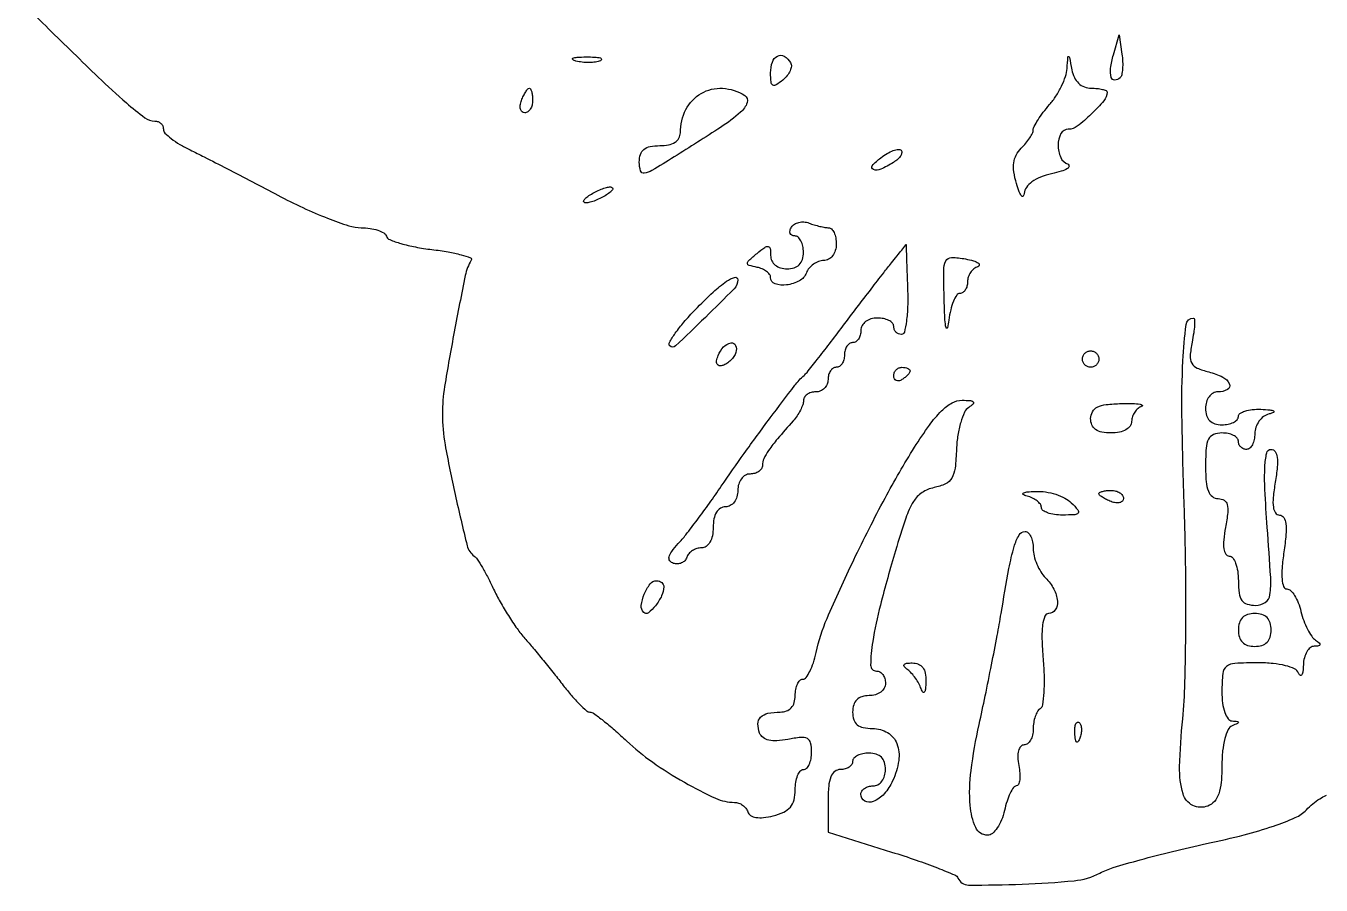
# Model space of a CAD drawing. Extents: x 0 to 371, y 0 to 299.
# Drawn here: x 33.2 to 191.1, y -0.1 to 104.6 of the extents above; entities that cross this region are included whole.
import ezdxf

# ---------------------------------------------------------------- set-up
doc = ezdxf.new("R2010")
doc.units = 0

msp = doc.modelspace()

# ---------------------------------------------------------------- linework, layer by layer
msp.add_lwpolyline([(33.286905, 106.836492, -0.007145), (35.996949, 104.25, 0.002473), (42.062355, 98.351839, 0.012968), (45.495929, 95.213284, 0.018863), (47.750557, 93.401646, 0.161165), (48.964267, 93, -0.094181), (49.359619, 92.924864, -0.09667), (49.695753, 92.710192, -0.099002), (49.920751, 92.389868, -0.104118), (50, 92.01342, 0.197277), (50.195435, 91.537367, 0.03236), (50.954687, 90.861997, 0.031398), (52.005387, 90.143913, 0.023078), (53.25, 89.479094, -0.0062), (54.980184, 88.628651, -0.001623), (57.734126, 87.221081, -0.001648), (60.860165, 85.597446, -0.001687), (63.95128, 83.965674, 0.013739), (67.003143, 82.447514, 0.015556), (70.011391, 81.164917, 0.014887), (72.619917, 80.235892, 0.078252), (74.117947, 80, -0.035121), (75.182297, 79.925145, -0.045359), (76.13539, 79.700896, -0.052494), (76.855623, 79.373515, -0.18133), (77.172742, 78.981774, 0.221614), (77.580597, 78.550874, 0.022598), (78.945443, 78.081092, 0.024852), (80.706944, 77.656334, 0.017261), (82.730852, 77.345471, -0.013119), (84.702643, 77.059305, -0.023861), (86.291835, 76.707144, -0.02359), (87.42237, 76.34131, -0.472076), (87.524957, 76.040381, 0.088298), (86.792628, 74.193131, 0.003825), (85.447498, 67.333886, 0.005968), (84.272619, 60.652369, 0.040489), (84.000818, 57.312053, 0.044376), (84.332728, 53.568772, 0.010851), (85.556588, 47.494855, 0.005442), (87.025574, 41.260811, 0.18047), (87.879302, 40.011306, -0.095751), (88.248604, 39.627064, -0.011289), (88.873359, 38.612794, -0.013177), (89.563897, 37.358166, -0.010443), (90.245374, 35.968419, 0.019553), (91.031693, 34.436115, 0.013173), (92.041918, 32.749142, 0.013282), (93.10725, 31.166514, 0.025541), (94.05665, 29.968419, -0.006002), (95.066478, 28.791584, -0.002945), (96.325224, 27.270411, -0.002922), (97.614612, 25.674442, -0.004244), (98.732068, 24.25, 0.013317), (99.745752, 23.005029, 0.01873), (100.719239, 21.954688, 0.015205), (101.566951, 21.156221, 0.183283), (101.97881, 21, -0.158912), (102.427243, 20.853785, -0.009084), (103.599641, 19.965212, -0.013139), (104.97051, 18.82688, -0.009218), (106.455372, 17.477318, 0.035826), (109.589013, 14.919784, 0.023965), (113.499915, 12.440667, 0.021964), (117.27643, 10.507427, 0.107716), (119.604496, 10, -0.086384), (120.103088, 9.913212, -0.069464), (120.585744, 9.659855, -0.069601), (120.97969, 9.284625, -0.087471), (121.219314, 8.842059, 0.176847), (121.567244, 8.404537, 0.098861), (122.213799, 8.167194, 0.067497), (123.138121, 8.148754, 0.032777), (124.302647, 8.361112, 0.046456), (125.595982, 8.816794, 0.108498), (126.409974, 9.432706, 0.117431), (126.85328, 10.298741, 0.0599), (127, 11.519052, -0.038433), (127.073133, 12.469095, -0.057437), (127.29375, 13.271222, -0.075489), (127.617111, 13.818277, -0.225263), (128, 14, 0.200634), (128.382108, 14.159759, 0.084936), (128.70625, 14.624219, 0.064982), (128.926481, 15.311594, 0.0451), (129, 16.125, 0.054585), (128.878569, 17.234005, 0.219696), (128.47616, 17.762643, 0.149788), (127.691568, 17.913755, 0.022579), (126.090453, 17.668091, -0.03172), (124.767586, 17.48979, -0.073463), (123.770943, 17.565786, -0.106911), (123.077431, 17.888709, -0.1398), (122.659354, 18.445325, -0.093445), (122.456039, 19.562262, -0.194849), (122.787582, 20.366157, -0.149599), (123.67812, 20.850073, -0.050233), (125.166667, 21, 0.086866), (125.939254, 21.135244, 0.121151), (126.520833, 21.522727, 0.114358), (126.878158, 22.155257, 0.071747), (127, 23, -0.044077), (127.067622, 23.765608, -0.06388), (127.27041, 24.4125, -0.083673), (127.568711, 24.850101, -0.204147), (127.920545, 25, 0.239988), (128.321017, 25.203965, 0.041382), (128.777108, 25.954687, 0.037159), (129.20758, 27.00509, 0.025432), (129.543826, 28.25, -0.049025), (130.878056, 32.402047, -0.009623), (134.136393, 39.541762, -0.010832), (137.946877, 47.060998, -0.017625), (141.539565, 53.25, -0.014995), (143.350817, 55.948212, -0.042227), (144.823245, 57.676676, -0.06409), (146.113587, 58.66333, -0.133752), (147.327077, 58.984687, -0.01577), (148.348564, 58.945254, -0.186004), (148.701982, 58.779765, -0.422854), (148.693079, 58.525778, -0.042713), (148.158274, 58.118981, 0.143983), (147.629875, 57.516385, 0.036353), (147.164187, 56.283722, 0.034057), (146.817537, 54.736829, 0.02869), (146.658274, 53.065463, -0.018976), (146.47971, 50.70754, -0.103508), (146.079607, 49.499432, -0.1538), (145.309221, 48.796716, -0.058716), (143.913644, 48.338899, 0.098209), (142.463669, 47.733573, 0.108117), (141.412024, 46.636217, 0.055748), (140.473571, 44.629047, 0.009838), (139.217649, 40.657729, 0.007563), (137.372897, 34.030698, 0.024705), (136.437755, 29.577151, 0.035033), (136.18654, 26.714563, 0.419347), (136.888709, 26, -0.133952), (137.312492, 25.884392, -0.100469), (137.673558, 25.559375, -0.087315), (137.916519, 25.073198, -0.072438), (138, 24.5, -0.130775), (137.846791, 23.924246, -0.10214), (137.416667, 23.4375, -0.08892), (136.769411, 23.111864, -0.072314), (136, 23, 0.072254), (135.126841, 22.873159, 0.124864), (134.5, 22.5, 0.124864), (134.126841, 21.873159, 0.072254), (134, 21, 0.075169), (134.140375, 20.071547, 0.146682), (134.554077, 19.45554, 0.125114), (135.292163, 19.108808, 0.047596), (136.432612, 19, -0.135067), (138.264708, 18.495893, -0.168844), (139.393014, 17.15427, -0.130213), (139.611565, 15.095186, -0.068683), (138.870402, 12.614909, -0.076052), (137.843688, 11.045542, -0.11155), (136.503889, 10.094163, -0.23445), (135.483175, 10.160908, -0.267338), (135, 11, -0.148195), (135.115568, 11.381354, -0.098894), (135.440625, 11.70625, -0.082425), (135.926543, 11.925306, -0.064853), (136.5, 12, 0.130775), (137.075754, 12.153209, 0.10214), (137.5625, 12.583333, 0.08892), (137.888136, 13.230589, 0.072314), (138, 14, 0.072254), (137.873159, 14.873159, 0.124864), (137.5, 15.5, 0.124864), (136.873159, 15.873159, 0.072254), (136, 16, 0.048028), (135.234582, 15.926307, 0.068025), (134.5875, 15.70625, 0.088204), (134.151477, 15.381882, 0.191087), (134, 15, -0.148195), (133.884432, 14.618646, -0.098894), (133.559375, 14.29375, -0.082425), (133.073457, 14.074694, -0.064853), (132.5, 14, 0.172266), (131.820135, 13.758601, 0.129367), (131.348066, 13.112676, 0.071697), (131.078293, 11.963983, 0.021884), (131, 10.176059), (131, 6.352118), (138.75, 3.946779, -0.00733), (141.744044, 2.969186, -0.011032), (144.321354, 2.02161, -0.006089), (146.441909, 1.158457, -0.193319), (146.833333, 0.77072, 0.298415), (148.119203, -0.07651, 0.00954), (154.653485, 0.031271, 0.015572), (161.008125, 0.45585, 0.096059), (164.133478, 1.386405, -0.0458), (165.741298, 2.046143, -0.007154), (169.038538, 3.006917, -0.007909), (172.971464, 4.025465, -0.006819), (177.133478, 4.973478, 0.009856), (181.705062, 6.044019, 0.019261), (185.292172, 7.107646, 0.022223), (187.942907, 8.139459, 0.100743), (189.288955, 9.093233, -0.031533), (190.065642, 9.822939, -0.032667), (190.919192, 10.439887, -0.034571), (191.724579, 10.870963, -0.105976)], format="xyb")
for points in [[(166.580803, 98.24747, -0.198794), (165.946392, 97.984519, -0.333818), (165.50728, 98.314139, -0.105932), (165.428282, 99.418233, -0.033547), (165.769157, 101.04367), (166.458987, 103.5), (166.810296, 101.164136, -0.025797), (166.902115, 100.227293, -0.031169), (166.887798, 99.343822, -0.032576), (166.783166, 98.620469, -0.145161)], [(103.269032, 100.344063, -0.06278), (102.671085, 100.185595, -0.030339), (101.880008, 100.127736, -0.029507), (101.036634, 100.167106, -0.037336), (100.269032, 100.307009, -0.087174), (99.883358, 100.48334, -0.597527), (99.900903, 100.643467, -0.080377), (100.431793, 100.764444, -0.012823), (101.5, 100.805051, -0.014395), (102.580113, 100.787295, -0.052471), (103.257153, 100.684921, -0.333666), (103.386009, 100.52287, -0.31318)], [(126.429973, 100.113307, -0.165938), (126.528516, 99.682148, -0.078442), (126.379611, 99.124078, -0.064546), (126.018024, 98.529284, -0.050777), (125.48899, 97.990862, -0.028529), (124.680821, 97.394552, -0.286403), (124.279829, 97.386223, -0.241254), (124.04875, 97.754609, -0.021696), (124, 98.877555, -0.080485), (124.212086, 100.186567, -0.197273), (124.836674, 100.912066, -0.258637), (125.651289, 100.882954, -0.119392)], [(163.069551, 97, -0.023894), (163.809359, 96.964627, -0.0381), (164.432931, 96.856483, -0.044571), (164.878177, 96.700502, -0.294265), (165, 96.511431, -0.176993), (164.620033, 95.471665, -0.026883), (163.080489, 93.83382, -0.027358), (161.370049, 92.369972, -0.164759), (160.277759, 92, 0.276054), (159.382669, 91.465047, 0.122332), (159.029181, 90.08044, 0.10727), (159.349053, 88.558941, 0.206926), (160.25, 87.733379, -0.376792), (160.383522, 87.498243, -0.213125), (160.178125, 87.213078, -0.057183), (159.41857, 86.880796, -0.019338), (158.25, 86.57059, 0.037437), (156.890337, 86.156482, 0.063379), (155.845464, 85.589633, 0.082338), (155.172587, 84.913294, 0.142738), (154.914047, 84.170545, -0.146645), (154.795542, 83.838308, -0.495878), (154.600458, 83.835134, -0.078127), (154.306473, 84.360162, -0.015883), (153.96721, 85.374591, -0.033646), (153.642344, 86.802431, -0.072933), (153.630176, 87.925083, -0.089125), (153.931368, 88.857152, -0.0739), (154.553163, 89.69602, 0.024474), (155.106965, 90.306864, 0.027614), (155.574992, 90.94567, 0.028448), (155.907423, 91.525984, 0.116355), (156, 91.918419, -0.126836), (156.110989, 92.34891, -0.017761), (156.5875, 93.143553, -0.01935), (157.234181, 94.060234, -0.015345), (158, 95, 0.036128), (158.775577, 96.036856, 0.029582), (159.452503, 97.244617, 0.030536), (159.942771, 98.435103, 0.066285), (160.136182, 99.40301, -0.00172), (160.231262, 100.793142, -0.471245), (160.316542, 100.853807, -0.285602), (160.41247, 100.751237, -0.00132), (160.705733, 99.25, 0.06486), (161.016677, 98.311119, 0.090422), (161.536664, 97.597506, 0.098629), (162.236294, 97.154854, 0.092132)], [(95, 95.5, -0.062722), (94.92777, 94.926468, -0.08088), (94.715469, 94.440625, -0.098158), (94.400789, 94.115494, -0.152681), (94.031385, 94, -0.184534), (93.710807, 94.122486, -0.147206), (93.516384, 94.440625, -0.100118), (93.488865, 94.925634, -0.055937), (93.638374, 95.5, -0.02136), (93.887494, 96.074558, -0.030395), (94.160341, 96.559375, -0.030693), (94.420671, 96.912889, -0.222225), (94.606989, 97, -0.289661), (94.758929, 96.903916, -0.046727), (94.884553, 96.559375, -0.039339), (94.971531, 96.074824, -0.024748)], [(120.842391, 96.11857, -0.350923), (121.144741, 95.238448, -0.128133), (120.349489, 94.073458, -0.035343), (117.899832, 92.225514, -0.004362), (112.25, 88.628726, -0.005173), (109.541652, 86.976258, -0.097239), (108.607598, 86.642033, -0.374848), (108.151893, 86.932532, -0.071623), (108, 87.987455, -0.074717), (108.141771, 88.930877, -0.149777), (108.560552, 89.548746, -0.125221), (109.314568, 89.89332, -0.044906), (110.5, 90, 0.046616), (111.566275, 90.099627, 0.093572), (112.350828, 90.406574, 0.125268), (112.826887, 90.905421, 0.128905), (113, 91.565741, -0.118908), (113.682332, 94.394334, -0.143829), (115.554629, 96.367758, -0.147504), (118.15729, 96.98565, -0.12695)], [(138.97104, 87.96094, -0.033098), (137.420207, 87.118252, -0.19746), (136.519151, 87.080684, -0.52622), (136.395549, 87.557272, -0.052064), (137.426999, 88.521471, -0.029758), (138.204748, 89.040168, -0.043644), (138.947754, 89.391276, -0.05216), (139.5594, 89.547447, -0.237089), (139.898039, 89.435295, -0.238008), (139.99022, 89.155325, -0.103377), (139.85015, 88.777786, -0.069903), (139.495024, 88.35691, -0.041632)], [(104, 84, -0.026766), (103.352293, 83.628962, -0.024204), (102.646875, 83.315379, -0.024967), (101.987337, 83.096832, -0.067616), (101.5, 83.030626, -0.190341), (101.267727, 83.122372, -0.335455), (101.234375, 83.315379, -0.102785), (101.485814, 83.625641, -0.027796), (102, 84, -0.026766), (102.647707, 84.371038, -0.024204), (103.353125, 84.684621, -0.024967), (104.012663, 84.903168, -0.067616), (104.5, 84.969374, -0.190341), (104.732273, 84.877628, -0.335455), (104.765625, 84.684621, -0.102785), (104.514186, 84.374359, -0.027796)], [(131.081787, 80, -0.20455), (131.43274, 79.850156, -0.083526), (131.730275, 79.4125, -0.063754), (131.932556, 78.765613, -0.043961), (132, 78, -0.072147), (131.887173, 77.222142, -0.0916), (131.558577, 76.576502, -0.104802), (131.062696, 76.151582, -0.125565), (130.468615, 76, 0.088478), (129.840167, 75.887915, 0.06652), (129.217991, 75.559375, 0.065663), (128.696157, 75.073415, 0.081035), (128.361626, 74.5, -0.179882), (127.512277, 73.53621, -0.090692), (125.94839, 73.032517, -0.114367), (124.544198, 73.169217, -0.321984), (124, 73.926676, 0.158009), (123.877339, 74.30513, 0.074457), (123.513631, 74.676117, 0.062513), (122.977637, 74.984291, 0.051067), (122.344274, 75.176676, -0.020791), (121.378376, 75.407348, -0.335499), (121.188549, 75.658408, -0.212689), (121.344947, 76.009445, -0.010103), (122.344274, 76.872445, -0.014596), (123.290202, 77.611038, -0.198445), (123.70635, 77.713732, -0.333192), (123.94269, 77.47372, -0.033623), (124, 76.622445, 0.111853), (124.146674, 75.974991, 0.11138), (124.558177, 75.452806, 0.099021), (125.199427, 75.115575, 0.071811), (126, 75, 0.072254), (126.873159, 75.126841, 0.124864), (127.5, 75.5, 0.124864), (127.873159, 76.126841, 0.072254), (128, 77, 0.050979), (127.92177, 77.765275, 0.070927), (127.688914, 78.4125, 0.09101), (127.345219, 78.847664, 0.182172), (126.940983, 79, -0.11926), (126.59053, 79.084796, -0.186788), (126.386976, 79.313776, -0.153125), (126.368463, 79.65968, -0.075934), (126.542134, 80.068174, -0.115808), (126.906236, 80.433177, -0.081832), (127.443314, 80.65567, -0.075362), (128.067549, 80.70509, -0.073877), (128.682938, 80.568174, 0.018007), (129.317156, 80.350656, 0.015457), (129.998363, 80.166901, 0.01573), (130.627617, 80.038618, 0.042438)], [(140.692334, 72.498296, -0.016102), (140.698161, 70.390425, -0.026539), (140.551359, 68.615124, -0.024937), (140.301514, 67.283248, -0.34686), (139.942334, 67, -0.105274), (139.582783, 67.076551, -0.099205), (139.276811, 67.29375, -0.09636), (139.071726, 67.61827, -0.093134), (139, 68, 0.191087), (138.848523, 68.381882, 0.088204), (138.4125, 68.70625, 0.068025), (137.765418, 68.926307, 0.048028), (137, 69, 0.072314), (136.230589, 68.888136, 0.08892), (135.583333, 68.5625, 0.10214), (135.153209, 68.075754, 0.130775), (135, 67.5, -0.064853), (134.925306, 66.926543, -0.082425), (134.70625, 66.440625, -0.098894), (134.381354, 66.115568, -0.148195), (134, 66, 0.148195), (133.618646, 65.884432, 0.098894), (133.29375, 65.559375, 0.082425), (133.074694, 65.073457, 0.064853), (133, 64.5, -0.064853), (132.925306, 63.926543, -0.082425), (132.70625, 63.440625, -0.098894), (132.381354, 63.115568, -0.148195), (132, 63, 0.148195), (131.618646, 62.884432, 0.098894), (131.29375, 62.559375, 0.082425), (131.074694, 62.073457, 0.064853), (131, 61.5, -0.099038), (130.885486, 60.927543, -0.097945), (130.559375, 60.440625, -0.097945), (130.072457, 60.114514, -0.099038), (129.5, 60, 0.069717), (128.926711, 59.919674, 0.085667), (128.440625, 59.685268, 0.100075), (128.115627, 59.337148, 0.138775), (128, 58.928571, -0.084532), (127.91341, 58.420055, -0.032997), (127.632812, 57.762426, -0.031499), (127.228374, 57.075691, -0.033968), (126.75, 56.463275, 0.006159), (124.835913, 54.275257, 0.025315), (123.762177, 52.879654, 0.042724), (123.18158, 51.865077, 0.109022), (123, 51.042206, -0.142503), (122.884381, 50.644771, -0.09967), (122.559375, 50.306148, -0.084386), (122.073357, 50.078018, -0.067724), (121.5, 50, 0.130775), (120.924246, 49.846791, 0.10214), (120.4375, 49.416667, 0.08892), (120.111864, 48.769411, 0.072314), (120, 48, -0.072314), (119.888136, 47.230589, -0.08892), (119.5625, 46.583333, -0.10214), (119.075754, 46.153209, -0.130775), (118.5, 46, 0.140575), (117.88002, 45.822179, 0.118484), (117.4, 45.333333, 0.088208), (117.09863, 44.543379, 0.04716), (117, 43.5, -0.047997), (116.902663, 42.48834, -0.081104), (116.608333, 41.691176, -0.108391), (116.152545, 41.183392, -0.157116), (115.583333, 41, 0.075073), (115.013135, 40.913902, 0.0673), (114.470208, 40.662188, 0.070383), (114.035884, 40.289583, 0.100196), (113.783333, 39.85, -0.10733), (113.541799, 39.443003, -0.099534), (113.147275, 39.159589, -0.095793), (112.660259, 39.043743, -0.091322), (112.156325, 39.114558, -0.153885), (111.718089, 39.432157, -0.223599), (111.625504, 39.892833, -0.102812), (111.943785, 40.557603, -0.023665), (112.747784, 41.514558, 0.020204), (113.675426, 42.603294, 0.005596), (115.0418, 44.385527, 0.005641), (116.544914, 46.440132, 0.005881), (117.980205, 48.5, -0.006407), (120.780924, 52.510463, -0.004848), (123.953629, 56.842498, -0.00293), (126.949512, 60.80238, -0.049316), (128.069912, 62, 0.0442), (128.437647, 62.385122, 0.001619), (129.694158, 63.96875, 0.002945), (131.16408, 65.856485, 0.002062), (132.798957, 68, -0.001005), (134.521179, 70.267963, -0.000998), (136.256562, 72.534352, -0.000977), (137.781979, 74.510309, -0.003896), (138.729045, 75.712687, 0.000735), (139.408055, 76.563626, 0.001208), (139.979782, 77.285857, 0.000094), (140.491076, 77.935217, 0.168264), (140.5, 77.960983, -0.982553), (140.500512, 77.960992, -0.000001), (140.556498, 76.371008, -0.000036), (140.618579, 74.604201, -0.000021)], [(149.25, 75.251189, 0.092852), (148.772235, 74.985338, 0.070045), (148.367188, 74.539933, 0.068593), (148.093661, 73.98944, 0.081221), (148, 73.416667, -0.064291), (147.930069, 72.87505, -0.082025), (147.724862, 72.416146, -0.098714), (147.420555, 72.109132, -0.149355), (147.063358, 72, 0.253382), (146.675399, 71.789908, 0.046809), (146.28338, 71.045312, 0.040169), (145.946056, 69.995025, 0.026757), (145.723396, 68.75, -0.033944), (145.544393, 67.825871, -0.779396), (145.383985, 67.827876, -0.046793), (145.247982, 68.788231, -0.004663), (145.160037, 71.111328, -0.006109), (145.099227, 74.842976, -0.119362), (145.363805, 75.955283, -0.286887), (146.057233, 76.371797, -0.042879), (147.75, 76.195851, -0.020991), (148.729841, 75.965137, -0.072326), (149.325, 75.701049, -0.305941), (149.431048, 75.460338, -0.273899)], [(120, 73.66639, -0.196125), (119.553043, 72.570749, -0.006107), (116.04963, 69.077702, -0.004606), (112.409524, 65.600657, -0.404837), (111.721628, 65.611705, -0.340326), (111.666952, 66.032085, -0.021565), (112.382624, 67.149004, -0.024517), (113.440976, 68.507073, -0.01502), (114.81175, 70.00514, -0.011397), (117.007052, 72.163481, -0.034911), (118.623107, 73.481915, -0.08317), (119.611906, 73.957818, -0.499631)], [(175.359603, 66.048015, 0.029405), (175.128891, 64.394131, 0.148886), (175.326038, 63.494759, 0.166005), (175.976943, 62.911791, 0.03889), (177.384603, 62.439607, -0.05325), (179.094793, 61.810871, -0.172497), (179.924596, 60.9559, -0.403806), (179.686701, 60.280671, -0.116648), (178.5, 60, 0.130775), (177.924246, 59.846791, 0.10214), (177.4375, 59.416667, 0.08892), (177.111864, 58.769411, 0.072314), (177, 58, 0.072254), (177.126841, 57.126841, 0.124864), (177.5, 56.5, 0.124864), (178.126841, 56.126841, 0.072254), (179, 56, 0.048028), (179.765418, 56.073693, 0.068025), (180.4125, 56.29375, 0.088204), (180.848523, 56.618118, 0.191087), (181, 57, -0.248438), (181.198552, 57.374937, -0.071558), (181.807813, 57.672175, -0.053796), (182.696585, 57.855609, -0.034564), (183.75, 57.883999, -0.010989), (184.849555, 57.813383, -0.109045), (185.28821, 57.676084, -0.602595), (185.282394, 57.507227, -0.049066), (184.75, 57.310674, 0.09552), (184.081374, 56.990924, 0.075402), (183.514062, 56.421729, 0.073873), (183.131587, 55.697252, 0.084769), (183, 54.926676, -0.04993), (182.926193, 54.189408, -0.069914), (182.70625, 53.565961, -0.090065), (182.381765, 53.146483, -0.185265), (182, 53, -0.099038), (181.618362, 53.076342, -0.097945), (181.29375, 53.29375, -0.097945), (181.076342, 53.618362, -0.099038), (181, 54, 0.191087), (180.848523, 54.381882, 0.088204), (180.4125, 54.70625, 0.068025), (179.765418, 54.926307, 0.048028), (179, 55, 0.094959), (177.978414, 54.804216, 0.184152), (177.375, 54.25, 0.098846), (177.074821, 53.150836, 0.017388), (177, 51, 0.019902), (177.076353, 49.082534, 0.072393), (177.346582, 47.897118, 0.136084), (177.83125, 47.245031, 0.166801), (178.545313, 47, -0.134733), (179.259821, 46.803905, -0.199181), (179.643949, 46.289997, -0.09171), (179.708934, 45.303117, -0.017075), (179.434022, 43.5, 0.02074), (179.212365, 41.971057, 0.057986), (179.226797, 40.889661, 0.106881), (179.458344, 40.239517, 0.259528), (179.888709, 40, -0.238611), (180.314826, 39.784371, -0.069892), (180.673558, 39.11875, -0.053518), (180.918924, 38.149021, -0.035237), (181, 37, 0.030408), (181.093275, 35.467707, 0.123967), (181.426577, 34.603954, 0.169791), (182.062361, 34.150564, 0.070894), (183.118919, 34, 0.152788), (184.2811, 34.363623, 0.207225), (184.854344, 35.286821, 0.052183), (184.943728, 37.377321, 0.003323), (184.525595, 43.5, -0.006016), (184.235884, 48.10712, -0.025029), (184.233877, 50.890114, -0.040442), (184.452726, 52.561922, -0.353678), (184.994573, 53, -0.25237), (185.476936, 52.739971, -0.114566), (185.733105, 52.046448, -0.056683), (185.748128, 50.839435, -0.016644), (185.5, 49, 0.016439), (185.248714, 47.142898, 0.058136), (185.266158, 45.941712, 0.119887), (185.530537, 45.258661, 0.245476), (186.025646, 45, -0.26176), (186.528053, 44.717632, -0.107975), (186.79098, 43.954043, -0.052153), (186.807497, 42.609786, -0.014232), (186.552271, 40.5, 0.015991), (186.325348, 38.56718, 0.041613), (186.322951, 37.167556, 0.066984), (186.516475, 36.282343, 0.315317), (186.919675, 36, -0.201906), (187.36682, 35.811764, -0.054104), (187.853444, 35.192187, -0.045825), (188.300831, 34.302866, -0.033636), (188.63492, 33.25, 0.028354), (188.973248, 32.143402, 0.029097), (189.432202, 31.091998, 0.030406), (189.936482, 30.232419, 0.097539), (190.403972, 29.765313, -0.028133), (190.857637, 29.422736, -0.274136), (190.933042, 29.204475, -0.315502), (190.777032, 29.057059, -0.033411), (190.25, 29.015313, 0.17061), (189.766719, 28.838783, 0.088245), (189.343997, 28.343561, 0.070756), (189.043858, 27.611875, 0.05328), (188.921053, 26.75, -0.020908), (188.859693, 25.953487, -0.102704), (188.717133, 25.528125, -0.451325), (188.534095, 25.492009, -0.134342), (188.337719, 25.75, 0.191197), (187.855599, 26.255872, 0.045744), (186.74007, 26.650695, 0.038427), (185.223802, 26.913991, 0.023784), (183.416667, 27, 0.012548), (180.565388, 26.928434, 0.156236), (179.565476, 26.551887, 0.204184), (179.104796, 25.704278, 0.023758), (179, 23.5, 0.029469), (179.08416, 22.073303, 0.054598), (179.344925, 20.944005, 0.076734), (179.743738, 20.194842, 0.219781), (180.25, 19.921053, -0.011437), (180.903389, 19.864758, -0.382689), (181, 19.757018, -0.295955), (180.909806, 19.617987, -0.009076), (180.25, 19.337719, 0.189759), (179.747447, 18.861418, 0.045808), (179.35177, 17.762463, 0.03879), (179.086832, 16.277055, 0.024746), (179, 14.523655, -0.021396), (178.910894, 12.442279, -0.062127), (178.611647, 11.035978, -0.095794), (178.077548, 10.113371, -0.122767), (177.276381, 9.552563, -0.209068), (175.434761, 9.636953, -0.21104), (174.2559, 11.045582, -0.078219), (173.84395, 14.331074, -0.016212), (174.216385, 20.159873, 0.017376), (174.486854, 24.553464, 0.004994), (174.600941, 31.36628, 0.005019), (174.5757, 39.057195, 0.005321), (174.394992, 46.597676, -0.004666), (174.129788, 57.090063, -0.01678), (174.247734, 63.784432, -0.017889), (174.632201, 68.195178, -0.37871), (175.542388, 69, -0.411792), (175.676502, 68.866991, -0.017531), (175.656835, 68.132854, -0.021409), (175.556758, 67.180062, -0.012484)], [(119.770833, 64.8125, -0.068669), (119.531882, 64.328838, -0.047422), (119.142248, 63.857485, -0.047417), (118.670725, 63.467931, -0.068602), (118.18682, 63.22894, -0.108271), (117.74444, 63.181849, -0.257062), (117.482386, 63.366128, -0.161356), (117.426249, 63.780247, -0.045328), (117.606309, 64.41644, -0.096137), (118.266086, 65.473274, -0.16139), (119.175124, 65.971061, -0.352314), (119.738788, 65.665692, -0.181604)], [(164, 64, -0.099038), (163.923658, 63.618362, -0.097945), (163.70625, 63.29375, -0.097945), (163.381638, 63.076342, -0.099038), (163, 63, -0.099038), (162.618362, 63.076342, -0.097945), (162.29375, 63.29375, -0.097945), (162.076342, 63.618362, -0.099038), (162, 64, -0.099038), (162.076342, 64.381638, -0.097945), (162.29375, 64.70625, -0.097945), (162.618362, 64.923658, -0.099038), (163, 65, -0.099038), (163.381638, 64.923658, -0.097945), (163.70625, 64.70625, -0.097945), (163.923658, 64.381638, -0.099038)], [(141, 62.559017, -0.151918), (140.934461, 62.34829, -0.038439), (140.70625, 62.066025, -0.035638), (140.382774, 61.768994, -0.029505), (140, 61.5, -0.082592), (139.6179, 61.343488, -0.161196), (139.29375, 61.3746, -0.182303), (139.078288, 61.586039, -0.108972), (139, 61.940983, -0.093332), (139.076123, 62.345238, -0.09642), (139.29375, 62.688914, -0.099167), (139.618444, 62.918938, -0.105053), (140, 63, -0.042167), (140.382849, 62.967655, -0.061769), (140.70625, 62.870461, -0.081139), (140.92554, 62.727648, -0.210953)], [(169.25, 58.251111, 0.092857), (168.772235, 57.985289, 0.07005), (168.367188, 57.53991, 0.068597), (168.093661, 56.989434, 0.081222), (168, 56.416667, -0.157116), (167.816608, 55.847455, -0.108391), (167.308824, 55.391667, -0.081104), (166.51166, 55.097337, -0.047997), (165.5, 55, -0.045477), (164.377396, 55.102316, -0.107789), (163.607437, 55.424706, -0.139736), (163.161145, 55.97452, -0.101812), (163.002943, 56.75, -0.12604), (163.219414, 57.58922, -0.154369), (163.803068, 58.145377, -0.086637), (164.894779, 58.461807, -0.021689), (166.752943, 58.584444, -0.00947), (168.115456, 58.589341, -0.029349), (169.032115, 58.521361, -0.167454), (169.284691, 58.394793, -0.553687)], [(160.642857, 46.5, -0.020927), (161.449073, 45.623317, -0.34307), (161.464286, 45.25, -0.229834), (161.069808, 45.035148, -0.011727), (159.571429, 45, -0.034256), (158.586499, 45.067558, -0.052277), (157.755357, 45.272211, -0.06803), (157.183552, 45.571163, -0.242918), (157, 45.926676, 0.159836), (156.872626, 46.31495, 0.067019), (156.485938, 46.715479, 0.05682), (155.919531, 47.067143, 0.046657), (155.25, 47.310674, -0.058987), (154.758767, 47.503157, -0.599081), (154.758762, 47.674013, -0.101181), (155.225722, 47.813186, -0.011724), (156.321429, 47.883999, -0.048376), (157.511776, 47.817765, -0.039441), (158.754687, 47.5253, -0.040927), (159.864682, 47.066757, -0.078118)], [(167, 47.031385, -0.184534), (166.877514, 46.710807, -0.147206), (166.559375, 46.516384, -0.100118), (166.074366, 46.488865, -0.055937), (165.5, 46.638374, -0.02136), (164.925442, 46.887494, -0.030395), (164.440625, 47.160341, -0.030693), (164.087111, 47.420671, -0.222225), (164, 47.606989, -0.289661), (164.096084, 47.758929, -0.046727), (164.440625, 47.884553, -0.039339), (164.925176, 47.971531, -0.024748), (165.5, 48, -0.062722), (166.073532, 47.92777, -0.08088), (166.559375, 47.715469, -0.098158), (166.884506, 47.400789, -0.152681)], [(156, 40.928571, 0.06043), (156.109518, 40.025728, 0.03907), (156.440625, 39.025, 0.038951), (156.925614, 38.083077, 0.058077), (157.5, 37.357143, -0.07379), (158.517339, 35.985277, -0.10151), (158.952808, 34.517681, -0.164815), (158.690016, 33.446474, -0.256283), (157.87617, 33, 0.311729), (157.405965, 32.675294, 0.060774), (157.146798, 31.619304, 0.037601), (157.071757, 29.918924, 0.012919), (157.211964, 27.457532, -0.014703), (157.327331, 25.296531, -0.021487), (157.291059, 23.391428, -0.017889), (157.141861, 21.870407, -0.224583), (156.835794, 21.398515, 0.126406), (156.514626, 21.064467, 0.046644), (156.245515, 20.463539, 0.042514), (156.061765, 19.721826, 0.039488), (156, 18.940983, -0.055581), (155.917209, 18.198507, -0.075125), (155.672005, 17.570164, -0.094509), (155.309421, 17.14874, -0.16956), (154.883423, 17, 0.222095), (154.477964, 16.810555, 0.112088), (154.215051, 16.297256, 0.072403), (154.130452, 15.498847, 0.037491), (154.244751, 14.5, -0.028693), (154.371512, 13.541692, -0.048822), (154.352596, 12.734375, -0.067749), (154.206789, 12.177955, -0.303654), (153.940783, 12, 0.248492), (153.59748, 11.818155, 0.037225), (153.195031, 11.11875, 0.034546), (152.809305, 10.149268, 0.023354), (152.5, 9, -0.042054), (152.144521, 7.851902, -0.054426), (151.622956, 6.88125, -0.065502), (151.024358, 6.215893, -0.178704), (150.439597, 6, -0.295923), (148.996853, 6.935833, -0.086197), (148.315123, 9.628395, -0.051425), (148.428745, 13.875129, -0.021733), (149.411475, 19.5, 0.002916), (150.152248, 22.965407, 0.002227), (150.923804, 26.765625, 0.002251), (151.614673, 30.331939, 0.005304), (152.089824, 33, -0.003816), (153.050875, 38.491054, -0.026019), (153.685548, 41.16639, -0.058489), (154.283085, 42.572653, -0.269278), (155.019052, 43, -0.199638), (155.393855, 42.844138, -0.085289), (155.711847, 42.391518, -0.065297), (155.927864, 41.721457, -0.045395)], [(110.984687, 36.25, -0.108425), (110.723256, 35.164891, -0.053785), (109.967613, 33.959334, -0.060569), (109.103493, 33.100299, -0.378361), (108.530834, 33.135832, -0.232255), (108.243137, 33.978567, -0.065054), (108.607605, 35.363323, -0.065144), (109.314736, 36.605851, -0.235013), (110.106989, 37, -0.082922), (110.446877, 36.943241, -0.094321), (110.73318, 36.779688, -0.102891), (110.921753, 36.536025, -0.119054)], [(181, 31, 0.072254), (181.126841, 30.126841, 0.124864), (181.5, 29.5, 0.124864), (182.126841, 29.126841, 0.072254), (183, 29, 0.072254), (183.873159, 29.126841, 0.124864), (184.5, 29.5, 0.124864), (184.873159, 30.126841, 0.072254), (185, 31, 0.072254), (184.873159, 31.873159, 0.124864), (184.5, 32.5, 0.124864), (183.873159, 32.873159, 0.072254), (183, 33, 0.072254), (182.126841, 32.873159, 0.124864), (181.5, 32.5, 0.124864), (181.126841, 31.873159, 0.072254)], [(142.921053, 24.75, -0.012676), (142.861922, 23.772586, -0.158373), (142.719375, 23.435349, -0.51614), (142.530132, 23.453611, -0.039499), (142.271109, 24, 0.040378), (141.97198, 24.628137, 0.02924), (141.544701, 25.275189, 0.029751), (141.06288, 25.845417, 0.055286), (140.600056, 26.234687, -0.073435), (140.262803, 26.53982, -0.365822), (140.265791, 26.776083, -0.184474), (140.568617, 26.938348, -0.029585), (141.25, 26.984687, -0.095143), (142.009802, 26.845669, -0.140422), (142.546312, 26.438067, -0.116248), (142.849481, 25.741718, -0.05361)], [(161.683114, 17.8125, -0.054073), (161.461564, 17.395823, -0.470617), (161.279315, 17.37858, -0.168741), (161.137993, 17.670344, -0.018894), (161.078947, 18.416667, -0.028489), (161.089945, 19.112848, -0.077125), (161.200665, 19.592839, -0.208169), (161.385309, 19.77538, -0.296942), (161.604167, 19.729167, -0.126455), (161.797407, 19.402231, -0.060344), (161.876576, 18.916927, -0.05415), (161.839148, 18.359369, -0.051402)]]:
    msp.add_lwpolyline(points, format="xyb", close=True)

doc.saveas('drawing.dxf')
